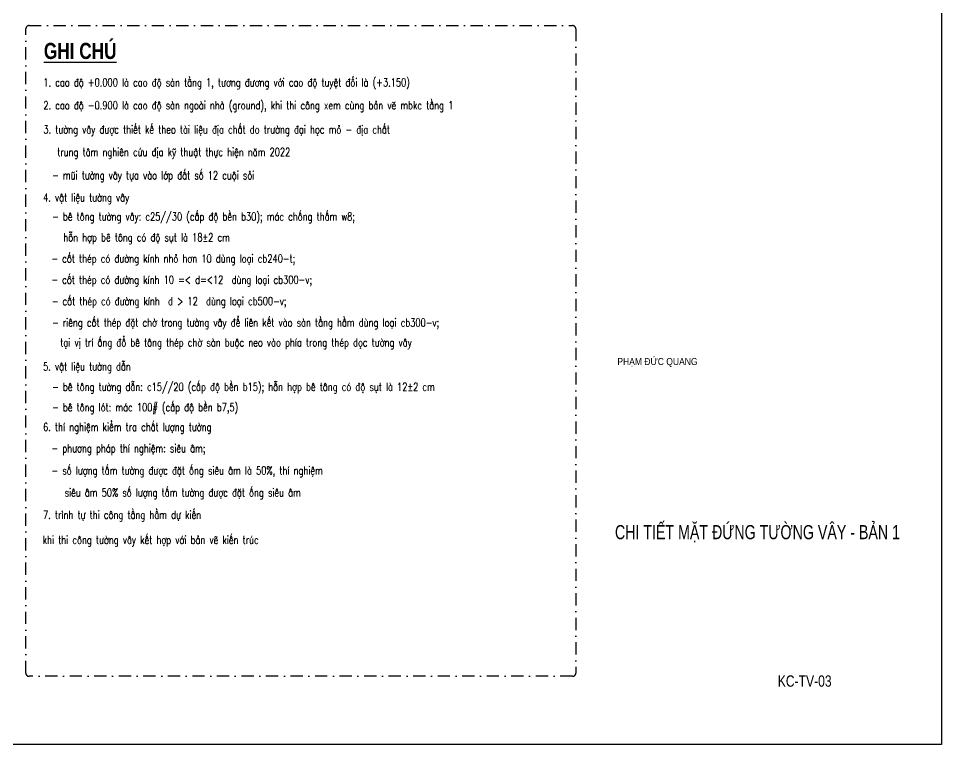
# Model space of a CAD drawing. Header units: millimetres. Extents: x -143570 to 58447, y -1448440 to -1202244.
# Drawn here: x -75145 to -46466, y -1275109 to -1252561 of the extents above; entities that cross this region are included whole.
import ezdxf
from ezdxf.enums import TextEntityAlignment as Align

# ---------------------------------------------------------------- set-up
doc = ezdxf.new("R2010")
doc.units = ezdxf.units.MM
doc.header["$LTSCALE"] = 30
doc.linetypes.add('DASHDOT', pattern=[25.4, 12.7, -6.35, 0, -6.35])
for name, color, linetype in [('0-Chu khung ten', 7, 'Continuous'), ('ccu11-Manh', 8, 'Continuous'), ('ccu11-Text', 31, 'Continuous'), ('ccu11-Thay', 7, 'Continuous')]:
    doc.layers.add(name, color=color, linetype=linetype)
doc.styles.add('ccu11-VnAvantH', font='')
doc.styles.add('ccu11-VnAvH-B', font='')
doc.styles.add('ccu11-vnsimli', font='vnsimli.shx', dxfattribs={"width": 0.8, "bigfont": 'vns.shx'})
doc.styles.add('LoGoTTAs1', font='')
doc.styles.add('LoGoTTAs2', font='')
doc.styles.add('VNARIALH', font='')
doc.styles.get('ccu11-VnAvantH').set_extended_font_data('.VnAvantH')
doc.styles.get('ccu11-VnAvH-B').set_extended_font_data('.VnAvantH', bold=True)
doc.styles.get('LoGoTTAs1').set_extended_font_data('.VnArialH')
doc.styles.get('LoGoTTAs2').set_extended_font_data('.VnAvantH')
doc.styles.get('VNARIALH').set_extended_font_data('.VnArialH')

# ---------------------------------------------------------------- blocks, each defined once
blk = doc.blocks.new('ccu11_88_tenbv')
at = {"layer": '0-Chu khung ten', "color": 31, "style": 'LoGoTTAs2', "width": 0.8}
for p in [(-8837, 8052), (-8800, 6853)]:
    blk.add_attdef('...', p, '', height=220, dxfattribs=at)
at = {"layer": '0-Chu khung ten', "color": 31}
for tag, height, style, width, p in [('1', 500, 'VNARIALH', 0.85, (-4500, 3869)), ('2', 500, 'VNARIALH', 0.85, (-4500, 2917)), ('S1-01-1', 700, 'LoGoTTAs1', 0.8, (-2250, 607)), ('1/100', 350, 'VNARIALH', 0.85, (-6750, 229))]:
    blk.add_attdef(tag, text='', height=height, dxfattribs=dict(at, style=style, width=width)).set_placement(p, align=Align.CENTER)

msp = doc.modelspace()

# ---------------------------------------------------------------- linework, layer by layer
at = {"layer": 'ccu11-Manh', "linetype": 'DASHDOT'}
msp.add_lwpolyline([(-74815.4, -1252782.61), (-57929.13, -1252782.61, -0.41421356), (-57829.13, -1252882.61), (-57829.13, -1272889.1, -0.41421356), (-57929.13, -1272989.1), (-74815.4, -1272989.1, -0.41421356), (-74915.4, -1272889.1), (-74915.4, -1252882.61, -0.41421356)], format="xyb", close=True, dxfattribs=at)
at = {"layer": 'ccu11-Thay'}
msp.add_lwpolyline([(-138866.43, -1209769.09), (-46466.43, -1209769.09), (-46466.43, -1275109.1), (-138866.43, -1275109.1)], close=True, dxfattribs=at)
msp.add_lwpolyline([(-138866.43, -1209769.09), (-46466.43, -1209769.09), (-46466.43, -1275109.1), (-138866.43, -1275109.1)], close=True, dxfattribs=at)
msp.add_lwpolyline([(-138866.43, -1209769.09), (-46466.43, -1209769.09), (-46466.43, -1275109.1), (-138866.43, -1275109.1)], close=True, dxfattribs=at)

# ---------------------------------------------------------------- block references
at = {"layer": 'ccu11-Text'}
ref = msp.add_blockref('ccu11_88_tenbv', (-46452.65, -1275109.1), dxfattribs=dict(at, xscale=1.060126980550107, yscale=1.060126980550107, zscale=1.060126980550107))
ref.add_attrib('1', 'CHI TIÕT MÆT §øNG T¦êNG V¢Y - b¶n 1', dxfattribs={"layer": '0-Chu khung ten', "color": 1, "height": 440, "style": 'ccu11-VnAvantH', "width": 0.75}).set_placement((-52185.12, -1268293.66), align=Align.TOP_CENTER)
ref.add_attrib('S1-01-1', 'kc-tv-03', dxfattribs={"layer": '0-Chu khung ten', "color": 31, "height": 352, "style": 'ccu11-VnAvantH', "width": 0.8}).set_placement((-50718.19, -1273313.52), align=Align.CENTER)
ref.add_attrib('...', 'ph¹m ®øc quang', dxfattribs={"layer": '0-Chu khung ten', "color": 1, "height": 220, "style": 'ccu11-VnAvantH', "width": 0.9}).set_placement((-55292.74, -1263324.77), align=Align.CENTER)

# ---------------------------------------------------------------- texts
at = {"layer": 'ccu11-Text', "style": 'ccu11-VnAvH-B', "width": 0.8}
msp.add_text('%%uGHI CHó', height=500, dxfattribs=at).set_placement((-74355.98, -1253819.4))
at = {"layer": 'ccu11-Text', "linetype": 'Continuous', "style": 'ccu11-vnsimli', "width": 0.75}
for s, p in [('1. cao ®é +0.000 lµ cao ®é sµn tÇng 1, t\xad¬ng ®\xad¬ng víi cao ®é tuyÖt ®èi lµ (+3.150)', (-74370.59, -1254670.72)), ('2. cao ®é -0.900 lµ cao ®é sµn ngoµi nhµ (ground), khi thi c«ng xem cïng b¶n vÏ mbkc tÇng 1', (-74370.59, -1255382.81)), ('3. t\xadêng v©y ®\xadîc thiÕt kÕ theo tµi liÖu ®Þa chÊt do tr\xadêng ®¹i häc má - ®Þa chÊt', (-74370.59, -1256133.84)), ('4. vËt liÖu t\xadêng v©y', (-74379.09, -1258248.28)), ('- bª t«ng t\xadêng v©y: c25//30 (cÊp ®é bÒn b30); m¸c chèng thÊm w8;', (-74101.14, -1258838.52)), ('hçn hîp bª t«ng cã ®é sôt lµ 18%%P2 cm', (-73750.75, -1259483.82)), ('- cèt thÐp cã ®\xadêng kÝnh nhá h¬n 10 dïng lo¹i cb240-t; ', (-74122.62, -1260141.77)), ('- cèt thÐp cã ®\xadêng kÝnh 10 =< d=<12  dïng lo¹i cb300-v; ', (-74122.62, -1260798.81)), ('- cèt thÐp cã ®\xadêng kÝnh  d > 12  dïng lo¹i cb500-v; ', (-74112.79, -1261464.42)), ('5. vËt liÖu t\xadêng dÉn', (-74379.09, -1263494.84)), ('- bª t«ng t\xadêng dÉn: c15//20 (cÊp ®é bÒn b15); hçn hîp bª t«ng cã ®é sôt lµ 12%%P2 cm', (-74101.14, -1264126.52)), ('- bª t«ng lãt: m¸c 100# (cÊp ®é bÒn b7,5)', (-74101.14, -1264761.22)), ('6. thÝ nghiÖm kiÓm tra chÊt l\xadîng t\xadêng', (-74379.09, -1265372.64)), ('- ph\xad¬ng ph¸p thÝ nghiÖm: siªu ©m;', (-74118.51, -1266035.31)), ('7. tr×nh tù thi c«ng tÇng hÇm dù kiÕn', (-74379.09, -1268097.9)), ('khi thi c«ng t\xadêng v©y kÕt hîp víi b¶n vÏ kiÕn tróc', (-74392.97, -1268879.83))]:
    msp.add_text(s, height=250, dxfattribs=at).set_placement(p)
at = {"layer": 'ccu11-Text', "color": 1, "linetype": 'Continuous', "style": 'ccu11-vnsimli', "width": 0.75}
for s, p in [('trung t©m nghiªn cøu ®Þa kü thuËt thùc hiÖn n¨m 2022 ', (-73940.52, -1256833.84)), ('- mòi t\xadêng v©y tùa vµo líp ®Êt sè 12 cuéi sái', (-74101.14, -1257556.97)), ('- riªng cèt thÐp ®Æt chê trong t\xadêng v©y ®Ó liªn kÕt vµo sµn tÇng hÇm dïng lo¹i cb300-v; ', (-74102.96, -1262130.04)), ('  t¹i vÞ trÝ èng ®æ bª t«ng thÐp chê sµn buéc neo vµo phÝa trong thÐp däc t\xadêng v©y', (-74102.96, -1262747.63)), ('- sè l\xadîng tÊm t\xadêng ®\xadîc ®Æt èng siªu ©m lµ 50%%%, thÝ nghiÖm', (-74118.51, -1266722.84)), ('siªu ©m 50%%% sè l\xadîng tÊm t\xadêng ®\xadîc ®Æt èng siªu ©m', (-73708.82, -1267410.37))]:
    msp.add_text(s, height=250, dxfattribs=at).set_placement(p)

doc.saveas('drawing.dxf')
